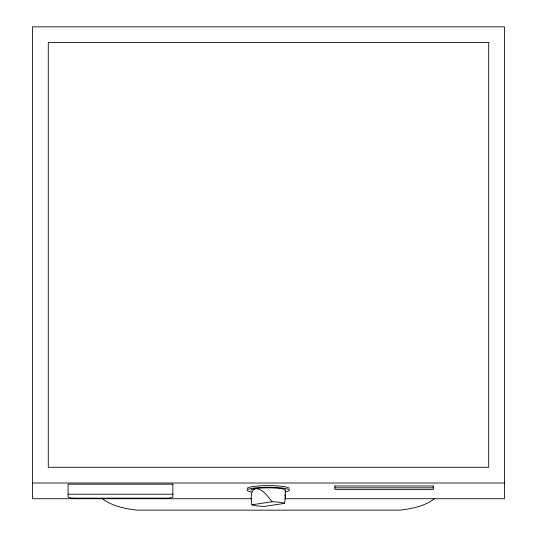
<?xml version="1.0" encoding="UTF-8"?>
<svg xmlns="http://www.w3.org/2000/svg" width="537" height="537" viewBox="0 0 537 537"><rect width="100%" height="100%" fill="white"/><g stroke="black" fill="none" stroke-linecap="round" stroke-linejoin="round"><path stroke-width="0.81" d="M284.57 503.377A17.097 2.396 0 0 0 272.037 501.746C267.788 496.356 263.231 489.12 255.699 488.589L253.115 490.046L251.558 493.402L251.141 498.43L251.887 504.793A17.097 2.396 0 0 0 264.419 506.425L284.57 503.377L285.315 498.255L285.315 490.133M434.433 498.732C424.834 506.23 411.745 508.814 399.763 510.15L137.237 510.15C125.255 508.814 112.166 506.23 102.567 498.732M251.887 504.793L272.037 501.746M32.556 483.005L504.444 483.005M334.913 485.985L433.299 485.985M334.913 487.838L433.299 487.838M68.092 494.201L172.854 494.201M251.84 498.732L32.556 498.732L32.556 26.85L504.444 26.85L504.444 498.732L284.664 498.732M284.899 494.47L285.315 498.255M433.299 485.797L433.299 489.395L334.913 489.395L334.913 485.797M247.168 488.697A21.077 2.954 0 0 1 267.446 485.636A21.077 2.954 0 0 1 289.289 488.482M285.416 491.932A21.077 2.954 0 0 0 286.771 488.818A21.077 2.954 0 0 0 267.446 487.274L262.022 487.401A21.077 2.954 0 0 0 247.678 489.563L247.168 490.335A21.077 2.954 0 0 0 251.645 492.046M251.141 490.315A17.097 2.396 0 0 1 269.829 487.838A17.097 2.396 0 0 1 284.899 490.758M488.71 42.577L48.29 42.577L48.29 467.277L488.71 467.277L488.71 42.577M172.854 484.186L68.092 484.186L68.092 497.067A7.867 1.101 0 0 0 75.959 498.168L164.987 498.168A7.867 1.101 0 0 0 172.854 497.067L172.854 484.186"/></g></svg>
